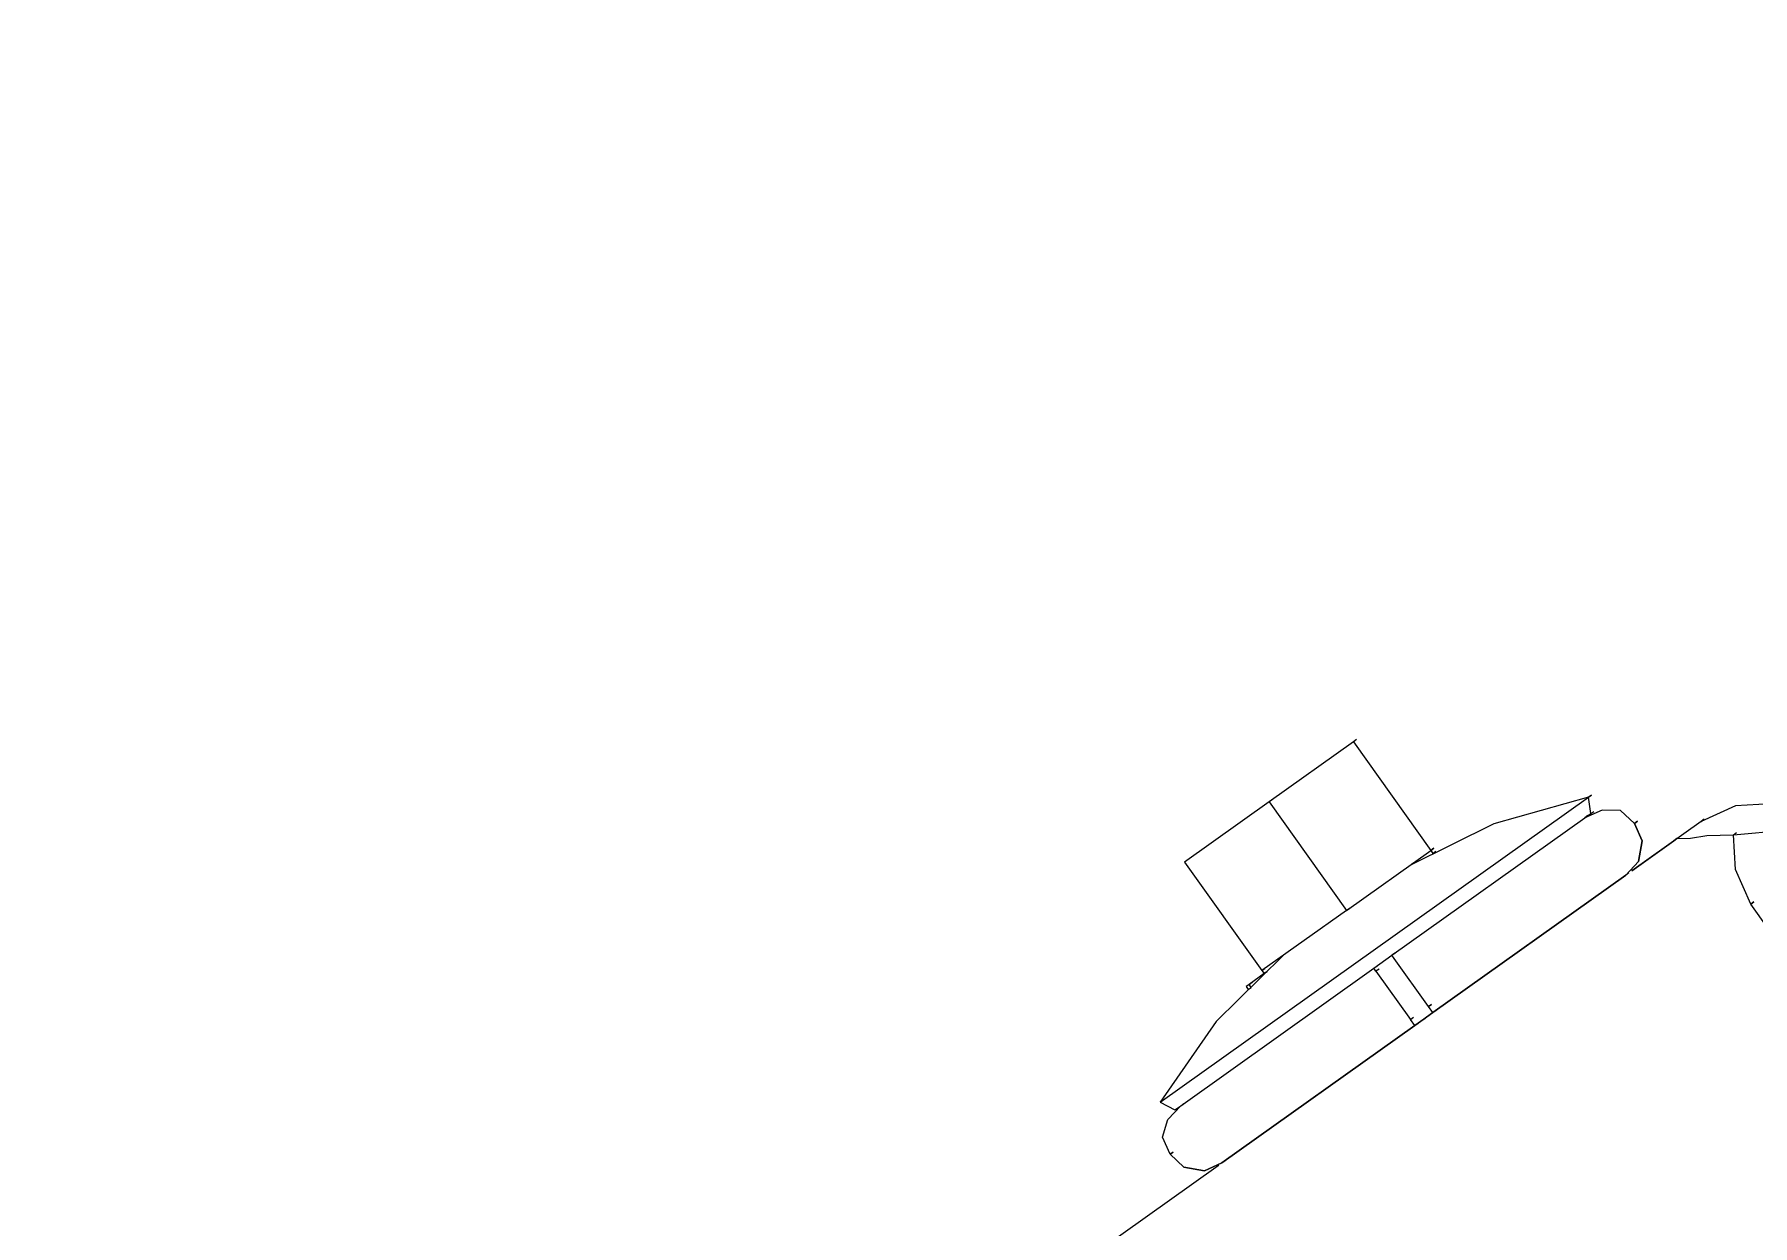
# Model space of a CAD drawing. Header units: feet. Extents: x 2321988 to 2329858, y 6722724 to 6730499.
# Drawn here: x 2326044.7814 to 2326045.1583, y 6726881.2531 to 6726881.5144 of the extents above; entities that cross this region are included whole.
import ezdxf

# ---------------------------------------------------------------- set-up
doc = ezdxf.new("R2010")
doc.units = ezdxf.units.FT
doc.header["$MEASUREMENT"] = 0
doc.header["$PDSIZE"] = 5
doc.layers.add('BESS Dimensions', color=3, linetype='Continuous')
doc.layers.add('C-BESS-EQUIPMENT', color=255, linetype='Continuous')
doc.styles.add('TG_DIMS', font='arial.ttf')
doc.dimstyles.new('TG-PROPOSED-ANNO', dxfattribs={"dimtxt": 0.1, "dimasz": 0.1, "dimexe": 0.05, "dimexo": 0.05, "dimgap": 0.02, "dimtad": 0, "dimtih": 1, "dimtoh": 1, "dimdsep": 46, "dimtxsty": 'TG_DIMS', "dimcen": 0, "dimclrd": 256, "dimclre": 256, "dimclrt": 256, "dimaunit": 1, "dimadec": 6, "dimazin": 2, "dimtfac": 1, "dimtofl": 0, "dimtmove": 1, "dimatfit": 3, "dimfxl": 1, "dimtolj": 1, "dimtzin": 0, "dimarcsym": 0})

# ---------------------------------------------------------------- blocks, each defined once
blk = doc.blocks.new('Midpoint Site Plan$0$A$C71e53a02')
at = {"lineweight": 9}
for points in [[(24.9562, 2.1974), (24.9465, 2.1974), (24.6736, 2.1974), (24.6736, 1.8466), (24.6736, 1.8369), (24.6249, 1.8369), (24.6152, 1.8369), (24.6152, 1.8271), (24.6249, 1.8271), (24.6249, 1.8369), (24.6346, 1.8369)], [(25.2291, 2.1974), (25.2193, 2.1974), (24.9465, 2.1974), (24.9465, 1.8466), (24.6736, 1.8466), (24.6834, 1.8466)], [(25.2193, 2.1974), (25.2193, 1.8466), (25.2193, 1.8369), (25.2291, 1.8369)], [(24.7418, 1.8466), (24.4982, 1.8076), (24.2546, 1.7199), (25.6383, 1.7199), (25.3947, 1.8076), (25.1511, 1.8466), (25.1609, 1.8466)], [(24.9465, 1.8466), (25.2193, 1.8466), (25.2291, 1.8466), (25.2193, 1.8466)], [(24.2643, 1.7199), (24.2546, 1.7199), (24.2741, 1.681), (24.2838, 1.681)], [(25.7066, 1.5933), (25.6968, 1.5933), (25.6871, 1.5445), (25.6968, 1.5933), (25.6871, 1.642), (25.6481, 1.6712), (25.5994, 1.681), (25.6189, 1.681), (25.6383, 1.7199), (25.6481, 1.7199), (25.6383, 1.7199)], [(24.1961, 1.5933), (24.2059, 1.642), (24.2449, 1.6712), (24.2936, 1.681), (24.9172, 1.681), (24.9757, 1.681), (24.9855, 1.681), (24.9757, 1.681)], [(24.2741, 1.681), (24.2936, 1.681), (24.3033, 1.681)], [(24.9757, 1.4958), (24.9855, 1.4958), (24.9757, 1.4958), (24.9465, 1.4958), (24.9172, 1.4958), (24.9757, 1.4958), (24.9855, 1.4958), (24.9757, 1.4958), (24.9757, 1.5153), (24.9855, 1.5153), (24.9757, 1.5153), (24.9757, 1.6712), (24.9757, 1.681), (25.5994, 1.681), (25.6091, 1.681), (25.5994, 1.681)], [(24.9172, 1.6712), (24.9172, 1.681), (24.927, 1.681)], [(25.6189, 1.681), (25.6286, 1.681)], [(24.927, 1.6712), (24.9172, 1.6712), (24.9172, 1.5153), (24.927, 1.5153)], [(24.1961, 1.5933), (24.1961, 1.5933)], [(25.6968, 1.5933), (25.6968, 1.5933)], [(25.6091, 1.4958), (25.5994, 1.4958), (24.9757, 1.4958), (25.5994, 1.4958), (25.6481, 1.5056), (25.6871, 1.5445), (25.6481, 1.5056), (25.5994, 1.4958)], [(23.8258, 1.4958), (24.2741, 1.4958), (24.2838, 1.4958)], [(24.927, 1.4958), (24.9172, 1.4958), (24.927, 1.4958), (24.9172, 1.4958), (24.2936, 1.4958), (24.3033, 1.4958), (24.2936, 1.4958), (24.9172, 1.4958), (24.9172, 1.5153)], [(24.2936, 1.4958), (24.3033, 1.4958)], [(24.9172, 1.4958), (24.9172, 1.4958)], [(24.9465, 1.4958), (24.9562, 1.4958)], [(24.9757, 1.4958), (24.9757, 1.4958)], [(26.0184, 1.4276), (25.9404, 1.4763), (25.843, 1.4958), (25.8527, 1.4958), (25.843, 1.4958), (25.6189, 1.4958), (25.7553, 1.4958), (25.765, 1.4958), (25.7553, 1.4958)], [(25.765, 1.4958), (25.7943, 1.4763), (25.8332, 1.4568), (25.8917, 1.4179), (25.9015, 1.4179)], [(25.8235, 0.9988), (25.8235, 1.2425), (25.8332, 1.2425), (25.8235, 1.2425), (25.843, 1.3399), (25.8917, 1.4179), (26.0086, 1.3496), (26.0184, 1.3496)]]:
    blk.add_lwpolyline(points, dxfattribs=at)
for points in [[(24.6834, 1.8369), (24.6736, 1.8369)], [(24.9562, 1.8466), (24.9465, 1.8466)], [(24.2936, 1.4958), (24.2449, 1.5056), (24.2059, 1.5445), (24.1961, 1.5933), (24.2059, 1.5933), (24.1961, 1.5933), (24.2059, 1.5445), (24.2449, 1.5056)], [(25.7066, 1.5933), (25.6968, 1.5933)]]:
    blk.add_lwpolyline(points, close=True, dxfattribs=at)
blk = doc.blocks.new('*U57')
at = {"layer": 'C-BESS-EQUIPMENT', "rotation": 90}
blk.add_blockref('Midpoint Site Plan$0$A$C71e53a02', (36, 4), dxfattribs=at)
blk.add_wipeout([(-4, -67.5), (-4, 67.5), (4, 67.5), (4, -67.5)]).dxf.layer = 'C-BESS-EQUIPMENT'
blk.add_wipeout([(7.5, -4), (7.5, 4), (148.5, 4), (148.5, -4)]).dxf.layer = 'C-BESS-EQUIPMENT'
blk = doc.blocks.new('*D109')
at = {"layer": 'BESS Dimensions', "lineweight": -2, "transparency": 16777216}
for p, q in [((2326125.16932, 6727002.86621), (2326110.28416, 6727023.75836)), ((2326105.04117, 6727013.88359), (2326040.7778, 6726968.09745)), ((2325956.67317, 6726908.17488), (2326020.93655, 6726953.96102)), ((2325960.51273, 6726885.55225), (2325945.62757, 6726906.4444))]:
    blk.add_line(p, q, dxfattribs=at)
at = {"layer": 'BESS Dimensions', "transparency": 16777216}
for points in [[(2326104.07407, 6727015.24098), (2326106.00827, 6727012.52621), (2326113.18547, 6727019.68621)], [(2325955.70607, 6726909.53226), (2325957.64028, 6726906.81749), (2325948.52888, 6726902.37225)]]:
    blk.add_solid(points, dxfattribs=at)
at = {"layer": 'Defpoints', "color": 0, "transparency": 16777216}
for p in [(2326128.07064, 6726998.79407), (2325948.52888, 6726902.37225), (2325963.41404, 6726881.48011)]:
    blk.add_point(p, dxfattribs=at)
at = {"layer": 'BESS Dimensions', "transparency": 16777216, "insert": (2326030.85717, 6726961.02923), "char_height": 10, "attachment_point": 5, "style": 'TG_DIMS'}
blk.add_mtext("\\A1;202.17'", dxfattribs=at)
blk = doc.blocks.new('*D110')
at = {"layer": 'BESS Dimensions', "lineweight": -2, "transparency": 16777216}
for p, q in [((2325959.34189, 6726878.57879), (2325907.90665, 6726841.93239)), ((2325917.78142, 6726836.6894), (2325957.7158, 6726780.63931)), ((2326007.72205, 6726710.45279), (2325967.78767, 6726766.50288)), ((2326060.88777, 6726736.05358), (2326009.45252, 6726699.40718))]:
    blk.add_line(p, q, dxfattribs=at)
at = {"layer": 'BESS Dimensions', "transparency": 16777216}
for points in [[(2325919.13881, 6726837.65651), (2325916.42404, 6726835.7223), (2325911.9788, 6726844.8337)], [(2326009.07944, 6726711.41989), (2326006.36467, 6726709.48568), (2326013.52467, 6726702.30849)]]:
    blk.add_solid(points, dxfattribs=at)
at = {"layer": 'Defpoints', "color": 0, "transparency": 16777216}
for p in [(2325963.41404, 6726881.48011), (2326064.95991, 6726738.95489), (2326013.52467, 6726702.30849)]:
    blk.add_point(p, dxfattribs=at)
at = {"layer": 'BESS Dimensions', "transparency": 16777216, "insert": (2325962.75174, 6726773.5711), "char_height": 10, "attachment_point": 5, "style": 'TG_DIMS'}
blk.add_mtext("\\A1;175'", dxfattribs=at)

msp = doc.modelspace()

# ---------------------------------------------------------------- block references
at = {"layer": 'C-BESS-EQUIPMENT', "xscale": 0.08333333333333331, "yscale": 0.08333333333333331, "zscale": 0.08333333333333331, "rotation": 305.4689808292026}
msp.add_blockref('*U57', (2326041.45315, 6726882.2405), dxfattribs=at)

# ---------------------------------------------------------------- next in the draw order: wipeouts: each hides what was drawn before it
msp.add_wipeout([(2326036.29172, 6726879.79096), (2326045.45406, 6726886.31891), (2326045.8409, 6726885.77595), (2326036.67856, 6726879.248)]).dxf.layer = 'C-BESS-EQUIPMENT'

# ---------------------------------------------------------------- next in the draw order: wipeouts: each hides what was drawn before it
msp.add_wipeout([(2326044.1544, 6726887.54167), (2326077.85795, 6726840.23687), (2326077.40832, 6726839.91652), (2326043.70467, 6726887.22144)]).dxf.layer = 'C-BESS-EQUIPMENT'

# ---------------------------------------------------------------- next in the draw order: wipeouts: each hides what was drawn before it
msp.add_wipeout([(2326040.08225, 6726884.64036), (2326073.7858, 6726837.33556), (2326073.33617, 6726837.01521), (2326039.63253, 6726884.32013)]).dxf.layer = 'C-BESS-EQUIPMENT'

# ---------------------------------------------------------------- next in the draw order: wipeouts: each hides what was drawn before it
msp.add_wipeout([(2326036.0101, 6726881.73905), (2326069.71366, 6726834.43425), (2326069.26402, 6726834.1139), (2326035.56038, 6726881.41882)]).dxf.layer = 'C-BESS-EQUIPMENT'

# ---------------------------------------------------------------- next in the draw order: dimensions: what is measured, and where the dimension line sits
at = {"layer": 'BESS Dimensions'}
for p1, p2, distance, picture, middle in [((2326128.07064, 6726998.79407), (2325963.41404, 6726881.48011), -25.65249, '*D109', (2326030.85717, 6726961.02923)), ((2325963.41404, 6726881.48011), (2326064.95991, 6726738.95489), -63.15491, '*D110', (2325962.75174, 6726773.5711))]:
    dim = msp.add_aligned_dim(p1=p1, p2=p2, distance=distance, dimstyle='TG-PROPOSED-ANNO', override={"dimscale": 50, "dimpost": "'"}, dxfattribs=at)
    dim.commit()
    dim.dimension.update_dxf_attribs({"geometry": picture, "text_midpoint": middle})

doc.saveas('drawing.dxf')
